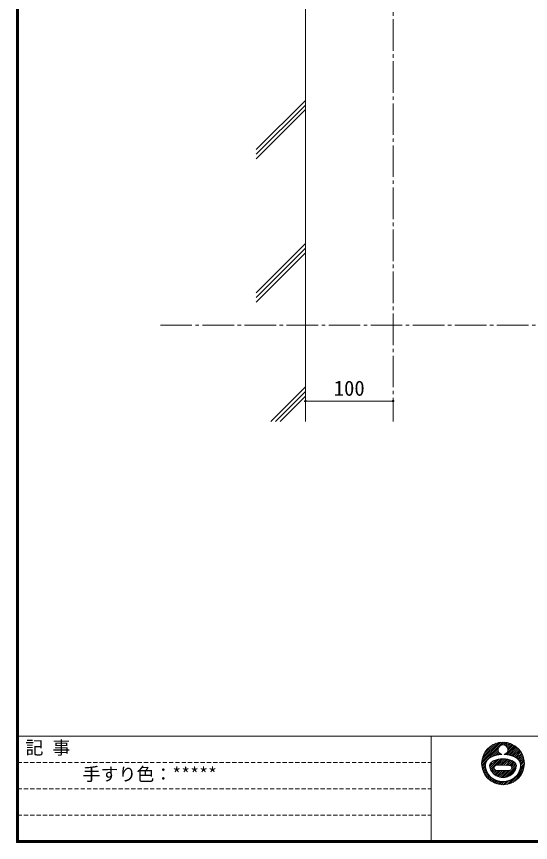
# Model space of a CAD drawing. Units: millimetres at full size; details may follow other scales. Extents: x -3425 to 3421, y -1129 to 1133.
# Drawn here: x 218 to 805, y -1129 to -187 of the extents above; entities that cross this region are included whole.
import ezdxf
from ezdxf.enums import TextEntityAlignment as Align

# ---------------------------------------------------------------- set-up
doc = ezdxf.new("R2010")
doc.units = ezdxf.units.MM
doc.header["$LTSCALE"] = 4
doc.header["$PDMODE"] = 32
doc.header["$PDSIZE"] = 2
doc.linetypes.add('CHAIN2', pattern=[12, 9, -1, 1, -1])
doc.linetypes.add('DASHED1', pattern=[1.8, 1.2, -0.6])
for name, color, linetype, lineweight in [('0-0_0', 7, 'Continuous', 18), ('0-2_1寸法', 3, 'Continuous', 18), ('0-3_2躯体線', 4, 'Continuous', 9), ('0-4_3中心線', 2, 'CHAIN2', 18), ('0-E_KIJUN-A', 2, 'CHAIN2', 18), ('0-F_MOJI', 4, 'Continuous', 9), ('1-2_WAKU', 7, 'Continuous', 18)]:
    doc.layers.add(name, color=color, linetype=linetype, lineweight=lineweight)
doc.styles.add('ＭＳ ゴシック', font='')
doc.styles.get('ＭＳ ゴシック').set_extended_font_data('MS Gothic')

msp = doc.modelspace()

# ---------------------------------------------------------------- linework, layer by layer
at = {"layer": '0-0_0'}
for p, q in [((749.002, -1038.884), (773.26, -1014.627)), ((749.113, -1036.652), (771.027, -1014.738)), ((749.482, -1034.161), (768.536, -1015.107)), ((750.253, -1031.269), (765.644, -1015.878)), ((751.846, -1027.556), (761.931, -1017.47)), ((772.111, -1017.896), (775.302, -1014.705)), ((774.292, -1017.837), (777.196, -1014.932)), ((775.882, -1018.368), (778.967, -1015.284)), ((777.129, -1019.243), (780.63, -1015.741)), ((778.083, -1020.41), (782.2, -1016.292)), ((778.716, -1021.898), (783.685, -1016.929)), ((778.869, -1023.866), (785.091, -1017.645)), ((749.08, -1040.927), (767.94, -1022.067)), ((761.004, -1031.125), (767.881, -1024.248)), ((764.374, -1029.876), (768.412, -1025.838)), ((767.158, -1029.214), (769.287, -1027.084)), ((776.104, -1028.753), (786.422, -1018.434)), ((778.014, -1028.964), (787.684, -1019.294)), ((779.83, -1029.27), (788.878, -1020.222)), ((781.556, -1029.664), (790.005, -1021.215)), ((783.196, -1030.146), (791.067, -1022.275)), ((784.748, -1030.715), (792.064, -1023.4)), ((786.212, -1031.373), (792.994, -1024.591)), ((787.582, -1032.124), (793.856, -1025.85)), ((788.851, -1032.976), (794.649, -1027.179)), ((758.127, -1042.487), (765.92, -1034.695)), ((758.254, -1040.238), (762.309, -1036.184)), ((758.471, -1044.264), (768.683, -1034.052)), ((759.004, -1045.853), (771.106, -1033.751)), ((765.822, -1041.156), (773.314, -1033.664)), ((767.953, -1041.147), (775.366, -1033.734)), ((769.649, -1028.844), (770.454, -1028.038)), ((770.071, -1041.15), (777.283, -1033.938)), ((772.189, -1041.154), (779.082, -1034.26)), ((774.306, -1041.157), (780.771, -1034.692)), ((776.424, -1041.16), (782.352, -1035.233)), ((778.542, -1041.164), (783.822, -1035.884)), ((780.668, -1041.16), (785.174, -1036.654)), ((790.012, -1033.937), (795.367, -1028.582)), ((791.05, -1035.02), (796.007, -1030.063)), ((791.949, -1036.242), (796.562, -1031.629)), ((792.68, -1037.633), (797.024, -1033.289)), ((793.197, -1039.237), (797.379, -1035.055)), ((749.308, -1042.821), (753.731, -1038.398)), ((749.659, -1044.592), (753.294, -1040.956)), ((750.116, -1046.255), (753.414, -1042.957)), ((750.668, -1047.825), (753.721, -1044.772)), ((759.689, -1047.289), (763.232, -1043.746)), ((760.506, -1048.594), (763.609, -1045.49)), ((766.236, -1041.144), (780.729, -1041.167)), ((775.428, -1054.884), (788.646, -1041.667)), ((778.121, -1054.313), (788.248, -1044.186)), ((782.164, -1041.784), (786.392, -1037.556)), ((783, -1045.192), (788.29, -1039.901)), ((783.054, -1043.016), (787.449, -1038.621)), ((790.906, -1050.013), (797.237, -1043.682)), ((792.596, -1046.202), (797.594, -1041.204)), ((793.218, -1043.458), (797.696, -1038.98)), ((793.402, -1041.153), (797.612, -1036.944)), ((751.304, -1049.31), (754.178, -1046.437)), ((752.02, -1050.715), (754.76, -1047.976)), ((752.81, -1052.047), (755.451, -1049.406)), ((753.669, -1053.309), (756.24, -1050.738)), ((754.597, -1054.503), (757.12, -1051.979)), ((755.591, -1055.63), (758.087, -1053.134)), ((756.65, -1056.692), (759.138, -1054.205)), ((757.775, -1057.688), (760.27, -1055.193)), ((761.441, -1049.78), (764.673, -1046.548)), ((762.488, -1050.854), (766.421, -1046.921)), ((763.643, -1051.82), (768.544, -1046.919)), ((764.906, -1052.678), (770.668, -1046.917)), ((765.88, -1046.922), (780.726, -1046.906)), ((766.282, -1053.424), (772.792, -1046.914)), ((767.778, -1054.049), (774.915, -1046.912)), ((769.408, -1054.54), (777.039, -1046.91)), ((771.195, -1054.875), (779.162, -1046.908)), ((773.177, -1055.014), (781.501, -1046.69)), ((780.929, -1062.111), (796.486, -1046.554)), ((782.016, -1052.539), (786.648, -1047.908)), ((784.592, -1060.57), (794.946, -1050.216)), ((758.966, -1058.619), (761.484, -1056.1)), ((760.225, -1059.481), (762.782, -1056.924)), ((761.554, -1060.273), (764.166, -1057.661)), ((762.957, -1060.992), (765.643, -1058.305)), ((764.438, -1061.632), (767.22, -1058.85)), ((766.004, -1062.187), (768.909, -1059.283)), ((767.664, -1062.648), (770.724, -1059.588)), ((769.43, -1063.004), (772.693, -1059.741)), ((771.319, -1063.236), (774.858, -1059.697)), ((773.355, -1063.321), (777.294, -1059.382)), ((775.579, -1063.219), (780.169, -1058.629)), ((778.058, -1062.862), (784.11, -1056.81))]:
    msp.add_line(p, q, dxfattribs=at)
for points in [[(754.668, -1036.379), (754.596, -1036.498), (754.526, -1036.617), (754.458, -1036.731), (754.396, -1036.84), (754.339, -1036.941), (754.287, -1037.037), (754.239, -1037.13), (754.194, -1037.222), (754.15, -1037.314), (754.106, -1037.411), (754.063, -1037.513), (754.018, -1037.624), (753.971, -1037.743), (753.922, -1037.871), (753.872, -1038.004), (753.822, -1038.14), (753.774, -1038.277), (753.727, -1038.412), (753.683, -1038.543), (753.643, -1038.667), (753.607, -1038.782), (753.575, -1038.89), (753.547, -1038.992), (753.522, -1039.09), (753.499, -1039.185), (753.478, -1039.28), (753.46, -1039.376), (753.442, -1039.474), (753.425, -1039.576), (753.41, -1039.681), (753.395, -1039.786), (753.381, -1039.89), (753.368, -1039.991), (753.356, -1040.086), (753.346, -1040.176), (753.337, -1040.256), (753.33, -1040.326), (753.323, -1040.387), (753.318, -1040.44)], [(758.611, -1032.431), (758.495, -1032.509), (758.376, -1032.592), (758.25, -1032.682), (758.115, -1032.78), (757.973, -1032.884), (757.827, -1032.994), (757.678, -1033.108), (757.53, -1033.222), (757.386, -1033.334), (757.247, -1033.444), (757.117, -1033.548), (756.998, -1033.646), (756.888, -1033.739), (756.785, -1033.829), (756.686, -1033.917), (756.592, -1034.006), (756.497, -1034.097), (756.402, -1034.193), (756.303, -1034.295), (756.199, -1034.406), (756.092, -1034.522), (755.983, -1034.642), (755.874, -1034.764), (755.767, -1034.886), (755.664, -1035.004), (755.567, -1035.118), (755.478, -1035.224), (755.397, -1035.321), (755.324, -1035.41), (755.257, -1035.496), (755.195, -1035.578), (755.134, -1035.66), (755.075, -1035.744), (755.014, -1035.833), (754.951, -1035.929), (754.884, -1036.033), (754.814, -1036.144), (754.741, -1036.26), (754.668, -1036.379)], [(766.486, -1029.349), (766.218, -1029.404), (765.967, -1029.457), (765.734, -1029.507), (765.518, -1029.557), (765.313, -1029.606), (765.115, -1029.656), (764.918, -1029.709), (764.717, -1029.766), (764.508, -1029.828), (764.287, -1029.896), (764.048, -1029.971), (763.797, -1030.052), (763.537, -1030.138), (763.274, -1030.227), (763.011, -1030.317), (762.754, -1030.407), (762.507, -1030.494), (762.275, -1030.579), (762.061, -1030.658), (761.864, -1030.734), (761.678, -1030.808), (761.501, -1030.882), (761.329, -1030.958), (761.157, -1031.036), (760.982, -1031.12), (760.8, -1031.209), (760.609, -1031.306), (760.41, -1031.408), (760.208, -1031.515), (760.006, -1031.623), (759.806, -1031.732), (759.614, -1031.837), (759.432, -1031.939), (759.264, -1032.034), (759.113, -1032.122), (758.975, -1032.203), (758.848, -1032.28), (758.727, -1032.355), (758.611, -1032.431)], [(771.928, -1028.668), (771.88, -1028.671), (771.859, -1028.672), (771.834, -1028.673), (771.806, -1028.674), (771.776, -1028.675), (771.742, -1028.677), (771.708, -1028.678), (771.672, -1028.68), (771.635, -1028.682), (771.598, -1028.684), (771.558, -1028.686), (771.513, -1028.689), (771.46, -1028.692), (771.397, -1028.696), (771.32, -1028.701), (771.227, -1028.707), (771.116, -1028.714), (770.984, -1028.724), (770.835, -1028.734), (770.671, -1028.746), (770.495, -1028.759), (770.312, -1028.773), (770.123, -1028.788), (769.932, -1028.805), (769.744, -1028.822), (769.558, -1028.841), (769.375, -1028.86), (769.19, -1028.882), (769.001, -1028.907), (768.805, -1028.934), (768.598, -1028.965), (768.377, -1029), (768.14, -1029.04), (767.884, -1029.084), (767.613, -1029.132), (767.333, -1029.184), (767.048, -1029.238), (766.764, -1029.294), (766.486, -1029.349)], [(774.77, -1028.668), (774.819, -1028.671), (774.84, -1028.672), (774.864, -1028.673), (774.892, -1028.674), (774.923, -1028.675), (774.956, -1028.677), (774.991, -1028.678), (775.027, -1028.68), (775.063, -1028.682), (775.1, -1028.684), (775.14, -1028.686), (775.185, -1028.689), (775.238, -1028.692), (775.302, -1028.696), (775.378, -1028.701), (775.471, -1028.707), (775.582, -1028.714), (775.714, -1028.724), (775.864, -1028.734), (776.028, -1028.746), (776.203, -1028.759), (776.387, -1028.773), (776.576, -1028.788), (776.766, -1028.805), (776.955, -1028.822), (777.14, -1028.841), (777.323, -1028.86), (777.508, -1028.882), (777.697, -1028.907), (777.894, -1028.934), (778.101, -1028.965), (778.322, -1029), (778.559, -1029.04), (778.815, -1029.084), (779.086, -1029.132), (779.366, -1029.184), (779.65, -1029.238), (779.934, -1029.294), (780.212, -1029.349)], [(780.212, -1029.349), (780.48, -1029.404), (780.732, -1029.457), (780.964, -1029.507), (781.18, -1029.557), (781.385, -1029.606), (781.584, -1029.656), (781.781, -1029.709), (781.981, -1029.766), (782.19, -1029.828), (782.412, -1029.896), (782.65, -1029.971), (782.901, -1030.052), (783.161, -1030.138), (783.425, -1030.227), (783.688, -1030.317), (783.945, -1030.407), (784.192, -1030.494), (784.424, -1030.579), (784.637, -1030.658), (784.835, -1030.734), (785.02, -1030.808), (785.197, -1030.882), (785.37, -1030.958), (785.542, -1031.036), (785.716, -1031.12), (785.898, -1031.209), (786.09, -1031.306), (786.288, -1031.408), (786.49, -1031.515), (786.693, -1031.623), (786.892, -1031.732), (787.084, -1031.837), (787.266, -1031.939), (787.434, -1032.034), (787.586, -1032.122), (787.724, -1032.203), (787.851, -1032.28), (787.971, -1032.355), (788.088, -1032.431)], [(788.088, -1032.431), (788.204, -1032.509), (788.323, -1032.592), (788.449, -1032.682), (788.583, -1032.78), (788.725, -1032.884), (788.872, -1032.994), (789.02, -1033.108), (789.168, -1033.222), (789.313, -1033.334), (789.451, -1033.444), (789.581, -1033.548), (789.7, -1033.646), (789.811, -1033.739), (789.914, -1033.829), (790.012, -1033.917), (790.107, -1034.006), (790.201, -1034.097), (790.297, -1034.193), (790.396, -1034.295), (790.5, -1034.406), (790.607, -1034.522), (790.716, -1034.642), (790.824, -1034.764), (790.931, -1034.886), (791.034, -1035.004), (791.131, -1035.118), (791.221, -1035.224), (791.301, -1035.321), (791.374, -1035.41), (791.441, -1035.496), (791.504, -1035.578), (791.564, -1035.66), (791.624, -1035.744), (791.684, -1035.833), (791.747, -1035.929), (791.814, -1036.033), (791.885, -1036.144), (791.958, -1036.26), (792.03, -1036.379)], [(792.03, -1036.379), (792.103, -1036.498), (792.173, -1036.617), (792.24, -1036.731), (792.302, -1036.84), (792.359, -1036.941), (792.411, -1037.037), (792.46, -1037.13), (792.505, -1037.222), (792.549, -1037.314), (792.592, -1037.411), (792.636, -1037.513), (792.68, -1037.624), (792.728, -1037.743), (792.777, -1037.871), (792.826, -1038.004), (792.876, -1038.14), (792.924, -1038.277), (792.971, -1038.412), (793.015, -1038.543), (793.056, -1038.667), (793.092, -1038.782), (793.123, -1038.89), (793.152, -1038.992), (793.177, -1039.09), (793.2, -1039.185), (793.22, -1039.28), (793.239, -1039.376), (793.256, -1039.474), (793.273, -1039.576), (793.289, -1039.681), (793.304, -1039.786), (793.318, -1039.89), (793.33, -1039.991), (793.342, -1040.086), (793.352, -1040.176), (793.362, -1040.256), (793.369, -1040.326), (793.375, -1040.387), (793.38, -1040.44)], [(753.318, -1040.44), (753.314, -1040.487), (753.31, -1040.528), (753.308, -1040.565), (753.306, -1040.6), (753.304, -1040.633), (753.302, -1040.666), (753.301, -1040.699), (753.3, -1040.73), (753.298, -1040.76), (753.298, -1040.788), (753.297, -1040.814), (753.296, -1040.836), (753.294, -1040.898)], [(753.294, -1040.897), (753.294, -1041.172), (753.294, -1041.287), (753.295, -1041.425), (753.296, -1041.583), (753.299, -1041.756), (753.304, -1041.942), (753.31, -1042.138), (753.32, -1042.341), (753.332, -1042.546), (753.349, -1042.754), (753.37, -1042.966), (753.399, -1043.188), (753.435, -1043.425), (753.48, -1043.682), (753.536, -1043.964), (753.605, -1044.277), (753.687, -1044.625), (753.784, -1045.01), (753.895, -1045.428), (754.017, -1045.868), (754.15, -1046.324), (754.292, -1046.785), (754.441, -1047.245), (754.596, -1047.694), (754.755, -1048.124), (754.917, -1048.528), (755.086, -1048.912), (755.266, -1049.282), (755.46, -1049.645), (755.674, -1050.007), (755.912, -1050.374), (756.176, -1050.755), (756.472, -1051.155), (756.802, -1051.579), (757.16, -1052.02), (757.54, -1052.472), (757.934, -1052.926), (758.336, -1053.374), (758.737, -1053.807)], [(753.294, -1040.898), (753.294, -1040.899), (753.294, -1040.899), (753.294, -1040.9), (753.294, -1040.9), (753.294, -1040.9), (753.294, -1040.901), (753.294, -1040.901), (753.294, -1040.902), (753.294, -1040.904), (753.294, -1040.909), (753.294, -1040.92), (753.294, -1040.937), (753.294, -1040.962), (753.294, -1040.998), (753.294, -1041.046), (753.294, -1041.106), (753.294, -1041.178), (753.295, -1041.26), (753.296, -1041.351), (753.297, -1041.448), (753.299, -1041.55), (753.302, -1041.656), (753.305, -1041.763), (753.309, -1041.871), (753.315, -1041.982), (753.323, -1042.098), (753.332, -1042.222), (753.345, -1042.356), (753.36, -1042.503), (753.378, -1042.666), (753.4, -1042.848), (753.426, -1043.049), (753.456, -1043.267), (753.489, -1043.497), (753.525, -1043.736), (753.562, -1043.977), (753.602, -1044.219), (753.643, -1044.455), (753.685, -1044.682)], [(753.685, -1044.682), (753.728, -1044.896), (753.772, -1045.102), (753.82, -1045.301), (753.871, -1045.499), (753.928, -1045.7), (753.991, -1045.908), (754.062, -1046.126), (754.142, -1046.36), (754.231, -1046.611), (754.329, -1046.876), (754.432, -1047.15), (754.54, -1047.428), (754.65, -1047.706), (754.761, -1047.978), (754.87, -1048.238), (754.975, -1048.483), (755.076, -1048.709), (755.173, -1048.919), (755.27, -1049.117), (755.368, -1049.308), (755.471, -1049.498), (755.58, -1049.689), (755.699, -1049.888), (755.83, -1050.099), (755.973, -1050.324), (756.127, -1050.562), (756.29, -1050.807), (756.457, -1051.055), (756.626, -1051.302), (756.795, -1051.544), (756.959, -1051.775), (757.116, -1051.991), (757.265, -1052.19), (757.406, -1052.374), (757.544, -1052.547), (757.683, -1052.712), (757.825, -1052.876), (757.974, -1053.04), (758.134, -1053.208)], [(792.103, -1047.65), (792.184, -1047.45), (792.26, -1047.249), (792.334, -1047.042), (792.407, -1046.823), (792.482, -1046.588), (792.559, -1046.332), (792.637, -1046.062), (792.716, -1045.78), (792.794, -1045.492), (792.87, -1045.203), (792.942, -1044.92), (793.009, -1044.645), (793.069, -1044.386), (793.122, -1044.146), (793.168, -1043.922), (793.207, -1043.713), (793.24, -1043.515), (793.268, -1043.326), (793.292, -1043.142), (793.312, -1042.962), (793.328, -1042.781), (793.343, -1042.598), (793.355, -1042.416), (793.365, -1042.236), (793.374, -1042.063), (793.38, -1041.899), (793.386, -1041.747), (793.39, -1041.61), (793.394, -1041.492), (793.397, -1041.394), (793.399, -1041.314), (793.4, -1041.251), (793.402, -1041.201), (793.402, -1041.162), (793.403, -1041.131), (793.404, -1041.105), (793.404, -1041.081), (793.404, -1041.058), (793.404, -1041.036)], [(792.16, -1047.393), (792.342, -1046.899), (792.513, -1046.416), (792.669, -1045.953), (792.808, -1045.52), (792.927, -1045.122), (793.027, -1044.757), (793.111, -1044.422), (793.18, -1044.11), (793.235, -1043.817), (793.28, -1043.538), (793.314, -1043.269), (793.341, -1043.005), (793.362, -1042.742), (793.378, -1042.484), (793.389, -1042.233), (793.396, -1041.995), (793.401, -1041.773), (793.403, -1041.572), (793.404, -1041.396), (793.404, -1040.897)], [(793.38, -1040.44), (793.385, -1040.487), (793.388, -1040.528), (793.39, -1040.565), (793.393, -1040.6), (793.394, -1040.633), (793.396, -1040.666), (793.398, -1040.699), (793.399, -1040.73), (793.4, -1040.76), (793.401, -1040.788), (793.402, -1040.814), (793.402, -1040.836), (793.404, -1040.898)], [(793.404, -1041.036), (793.404, -1041.014), (793.404, -1040.994), (793.404, -1040.974), (793.404, -1040.957), (793.404, -1040.942), (793.404, -1040.898)], [(758.134, -1053.208), (758.307, -1053.387), (758.496, -1053.577), (758.699, -1053.777), (758.912, -1053.982), (759.129, -1054.19), (759.349, -1054.395), (759.566, -1054.596), (759.777, -1054.787), (759.978, -1054.966), (760.166, -1055.129), (760.344, -1055.28), (760.516, -1055.42), (760.688, -1055.553), (760.862, -1055.683), (761.042, -1055.813), (761.235, -1055.946), (761.443, -1056.084), (761.669, -1056.231), (761.91, -1056.385), (762.161, -1056.543), (762.418, -1056.701), (762.677, -1056.858), (762.932, -1057.01), (763.179, -1057.154), (763.414, -1057.288), (763.632, -1057.41), (763.838, -1057.521), (764.037, -1057.623), (764.233, -1057.719), (764.43, -1057.811), (764.635, -1057.902), (764.851, -1057.993), (765.084, -1058.087), (765.336, -1058.186), (765.604, -1058.289), (765.884, -1058.393), (766.168, -1058.497), (766.454, -1058.598), (766.736, -1058.696)], [(758.737, -1053.807), (759.132, -1054.218), (759.512, -1054.599), (759.873, -1054.943), (760.221, -1055.256), (760.564, -1055.542), (760.91, -1055.808), (761.266, -1056.059), (761.642, -1056.303), (762.045, -1056.544), (762.484, -1056.79), (762.962, -1057.044), (763.474, -1057.303), (764.01, -1057.563), (764.56, -1057.82), (765.113, -1058.069), (765.66, -1058.306), (766.192, -1058.525), (766.698, -1058.722), (767.171, -1058.895), (767.618, -1059.044), (768.05, -1059.172), (768.476, -1059.28), (768.906, -1059.372), (769.351, -1059.449), (769.819, -1059.514), (770.321, -1059.57), (770.864, -1059.619), (771.44, -1059.659), (772.038, -1059.692), (772.647, -1059.716), (773.257, -1059.732), (773.856, -1059.739), (774.433, -1059.736), (774.978, -1059.724), (775.483, -1059.701), (775.955, -1059.666), (776.403, -1059.618), (776.839, -1059.555), (777.271, -1059.475)], [(776.693, -1059.51), (776.914, -1059.47), (777.145, -1059.426), (777.391, -1059.374), (777.656, -1059.315), (777.937, -1059.25), (778.227, -1059.181), (778.522, -1059.108), (778.817, -1059.033), (779.106, -1058.957), (779.383, -1058.882), (779.644, -1058.809), (779.886, -1058.738), (780.11, -1058.669), (780.323, -1058.6), (780.53, -1058.528), (780.734, -1058.452), (780.943, -1058.37), (781.16, -1058.28), (781.39, -1058.181), (781.638, -1058.072), (781.898, -1057.953), (782.168, -1057.828), (782.442, -1057.698), (782.715, -1057.566), (782.982, -1057.435), (783.238, -1057.306), (783.478, -1057.183), (783.7, -1057.066), (783.906, -1056.954), (784.099, -1056.843), (784.286, -1056.732), (784.471, -1056.617), (784.658, -1056.495), (784.851, -1056.364), (785.056, -1056.221), (785.275, -1056.064), (785.505, -1055.895), (785.743, -1055.718), (785.983, -1055.537)], [(777.271, -1059.475), (777.711, -1059.377), (778.168, -1059.258), (778.652, -1059.117), (779.171, -1058.954), (779.716, -1058.77), (780.279, -1058.571), (780.849, -1058.36), (781.415, -1058.14), (781.968, -1057.916), (782.498, -1057.692), (782.993, -1057.471), (783.448, -1057.256), (783.867, -1057.042), (784.26, -1056.825), (784.633, -1056.598), (784.997, -1056.357), (785.36, -1056.095), (785.73, -1055.808), (786.115, -1055.489), (786.522, -1055.136), (786.945, -1054.753), (787.378, -1054.349), (787.811, -1053.931), (788.237, -1053.506), (788.649, -1053.082), (789.04, -1052.667), (789.4, -1052.268), (789.725, -1051.89), (790.017, -1051.528), (790.282, -1051.176), (790.524, -1050.825), (790.749, -1050.469), (790.96, -1050.101), (791.165, -1049.712), (791.366, -1049.297), (791.568, -1048.85), (791.77, -1048.377), (791.968, -1047.889), (792.16, -1047.393)], [(785.983, -1055.537), (786.222, -1055.353), (786.456, -1055.171), (786.679, -1054.993), (786.888, -1054.824), (787.08, -1054.665), (787.257, -1054.513), (787.423, -1054.366), (787.582, -1054.219), (787.738, -1054.068), (787.895, -1053.911), (788.056, -1053.744), (788.225, -1053.562), (788.405, -1053.363), (788.594, -1053.151), (788.788, -1052.929), (788.984, -1052.702), (789.178, -1052.472), (789.367, -1052.246), (789.547, -1052.027), (789.714, -1051.818), (789.868, -1051.622), (790.008, -1051.438), (790.138, -1051.259), (790.261, -1051.082), (790.381, -1050.902), (790.499, -1050.716), (790.62, -1050.518), (790.745, -1050.304), (790.877, -1050.072), (791.015, -1049.825), (791.156, -1049.568), (791.297, -1049.304), (791.436, -1049.039), (791.57, -1048.778), (791.697, -1048.525), (791.814, -1048.286), (791.92, -1048.062), (792.016, -1047.852), (792.103, -1047.65)], [(766.736, -1058.696), (767.008, -1058.789), (767.266, -1058.873), (767.505, -1058.949), (767.73, -1059.017), (767.946, -1059.078), (768.158, -1059.133), (768.371, -1059.184), (768.59, -1059.233), (768.82, -1059.28), (769.068, -1059.326), (769.335, -1059.374), (769.619, -1059.421), (769.914, -1059.468), (770.215, -1059.514), (770.516, -1059.558), (770.812, -1059.598), (771.098, -1059.635), (771.368, -1059.668), (771.618, -1059.695), (771.853, -1059.718), (772.077, -1059.735), (772.296, -1059.748), (772.515, -1059.756), (772.74, -1059.761), (772.975, -1059.762), (773.227, -1059.76), (773.499, -1059.754), (773.787, -1059.745), (774.086, -1059.734), (774.39, -1059.72), (774.694, -1059.704), (774.992, -1059.686), (775.28, -1059.667), (775.551, -1059.646), (775.802, -1059.624), (776.036, -1059.6), (776.259, -1059.574), (776.476, -1059.544), (776.693, -1059.51)]]:
    msp.add_lwpolyline(points, dxfattribs=at)
msp.add_circle((773.349, -1038.974), 24.347, dxfattribs=at)
for centre, radius, start, end in [((773.349, -1023.305), 5.548, 285.316, 255.163), ((766.112, -1044.036), 2.895, 87.543, 274.722), ((780.345, -1044.036), 2.895, 262.562, 97.443)]:
    msp.add_arc(centre, radius, start, end, dxfattribs=at)
for centre, major_axis, ratio, start_param, end_param in [((773.311, -1042.108), (-15.44, 0), 0.546875, 4.7098907, 6.1394595), ((773.388, -1042.108), (15.44, 0), 0.546875, 0.1437258, 1.5732946), ((773.349, -1040.902), (-15.319, 0), 0.92126, 6.2828981, 9.4250652)]:
    msp.add_ellipse(centre, major_axis=major_axis, ratio=ratio, start_param=start_param, end_param=end_param, dxfattribs=at)
at = {"layer": '0-2_1寸法'}
for p, q in [((647.955, -625.406), (547.955, -625.406)), ((552.555, -625.406), (643.355, -625.406))]:
    msp.add_line(p, q, dxfattribs=at)
for p in [(547.955, -625.406), (647.955, -625.406)]:
    msp.add_point(p, dxfattribs=at)
at = {"layer": '0-3_2躯体線'}
for p, q in [((547.955, 796.447), (547.955, -648.723)), ((491.733, -338.536), (547.955, -282.314)), ((491.733, -343.83), (547.955, -287.608)), ((491.733, -349.123), (547.955, -292.901)), ((491.733, -502.022), (547.955, -445.8)), ((491.733, -507.316), (547.955, -451.094)), ((491.733, -512.61), (547.955, -456.387)), ((508.518, -648.723), (547.955, -609.286)), ((513.812, -648.723), (547.955, -614.58)), ((519.106, -648.723), (547.955, -619.873))]:
    msp.add_line(p, q, dxfattribs=at)
at = {"layer": '0-4_3中心線'}
msp.add_line((647.955, 818.306), (647.955, -648.723), dxfattribs=at)
at = {"layer": '0-E_KIJUN-A'}
msp.add_line((382.472, -538.723), (1436.692, -538.701), dxfattribs=at)
at = {"layer": '1-2_WAKU'}
for p, q in [((218.36, 1133.2), (218.36, -1129.2)), ((218.96, 1132.6), (218.96, -1128.6)), ((219.56, 1132), (219.56, -1128)), ((220.16, 1131.4), (220.16, -1127.4)), ((220.76, 1130.8), (220.76, -1126.8)), ((219.56, -1008), (3419.56, -1008)), ((691.56, -1008), (691.56, -1128)), ((218.36, -1129.2), (3420.76, -1129.2)), ((218.96, -1128.6), (3420.16, -1128.6)), ((219.56, -1128), (3419.56, -1128)), ((220.16, -1127.4), (3418.96, -1127.4)), ((220.76, -1126.8), (3418.36, -1126.8))]:
    msp.add_line(p, q, dxfattribs=at)
at = {"layer": '1-2_WAKU', "linetype": 'DASHED1'}
for p, q in [((219.56, -1038), (691.56, -1038)), ((219.56, -1068), (691.56, -1068)), ((219.56, -1098), (691.56, -1098))]:
    msp.add_line(p, q, dxfattribs=at)

# ---------------------------------------------------------------- texts
at = {"layer": '0-2_1寸法', "style": 'ＭＳ ゴシック'}
msp.add_text('100', height=17.27, dxfattribs=at).set_placement((580.291, -624.587), align=Align.BOTTOM_LEFT)
at = {"layer": '0-F_MOJI', "color": 6, "style": 'ＭＳ ゴシック'}
for s, p in [('記 事', (228.554, -1033.01)), ('手すり色：*****', (293.646, -1063.258))]:
    msp.add_text(s, height=15.01, dxfattribs=at).set_placement(p, align=Align.BOTTOM_LEFT)

doc.saveas('drawing.dxf')
